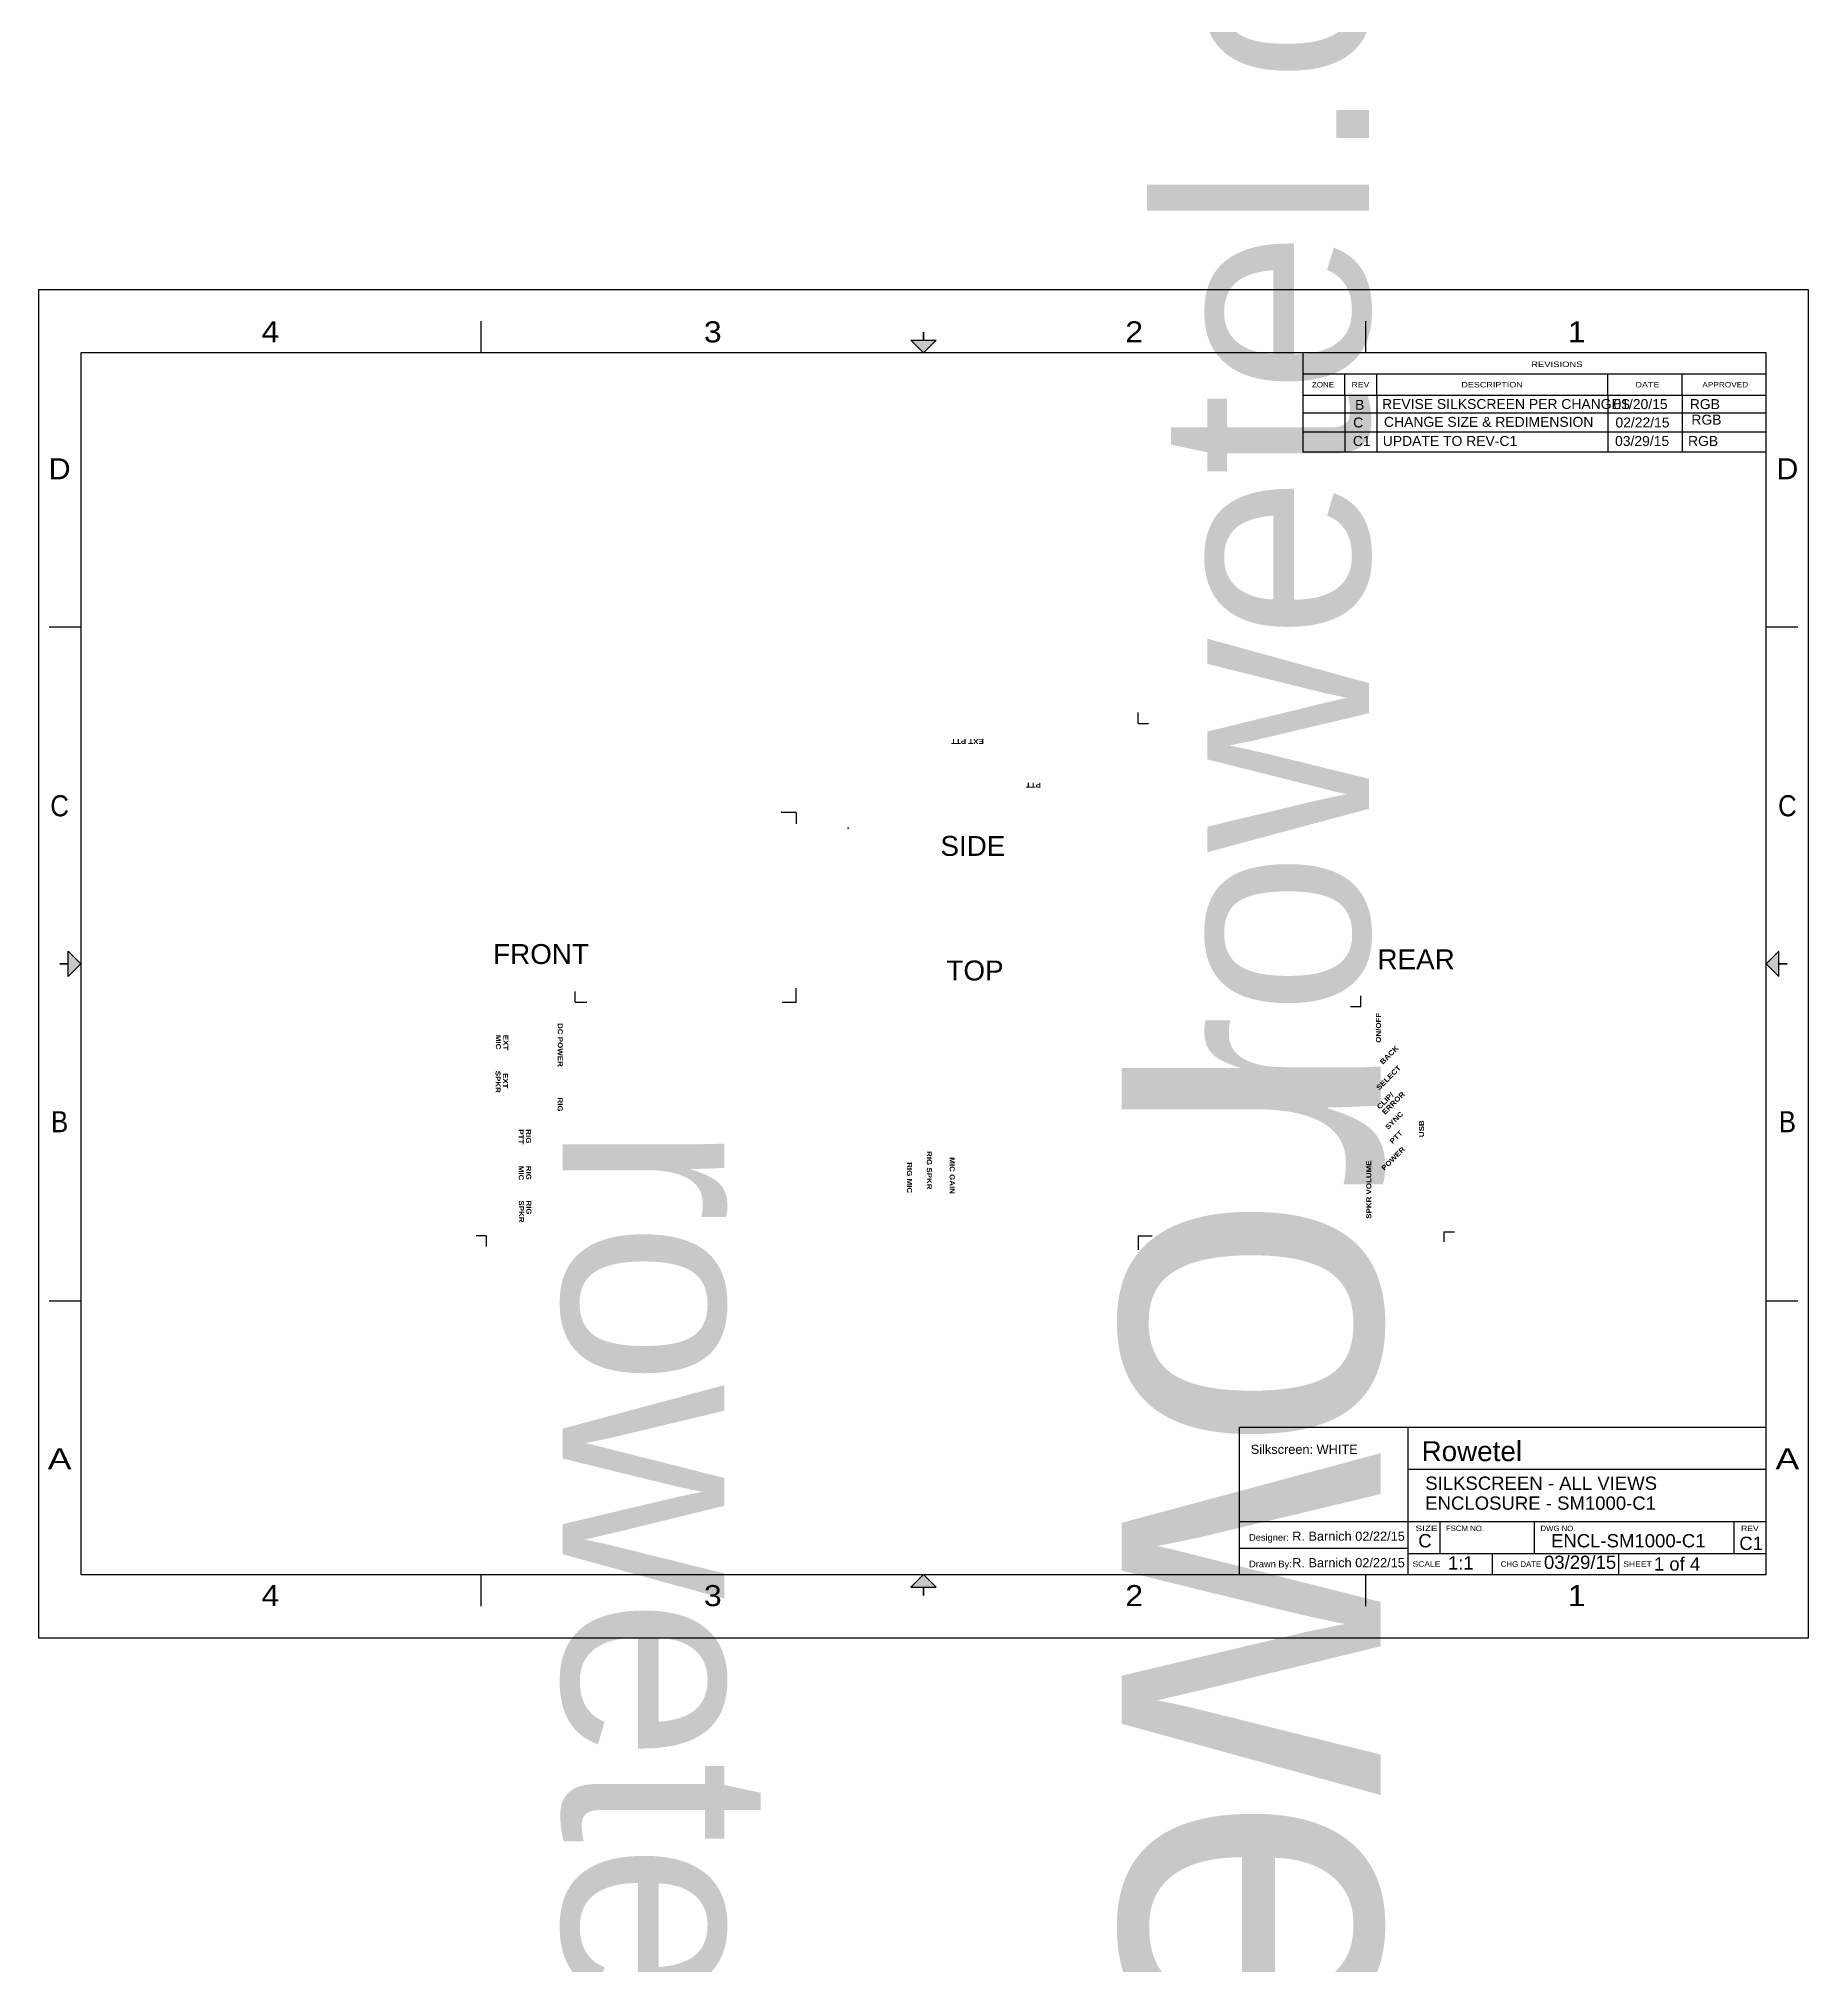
# Model space of a CAD drawing. Extents: x -85 to 448, y -1277 to 1047.
# Drawn here: x -85 to 448, y -115 to 466 of the extents above; entities that cross this region are included whole.
import ezdxf
from ezdxf.enums import TextEntityAlignment as Align

# ---------------------------------------------------------------- set-up
doc = ezdxf.new("R2010")
doc.units = 0
doc.linetypes.add('HIDDEN', pattern=[9.525, 6.35, -3.175])
doc.layers.add('SS-ALL', color=134, linetype='Continuous')
doc.styles.add('ARIAL', font='arial.ttf')
doc.styles.add('ARIALBLACK', font='')
doc.styles.add('ARIALBLACKB', font='ariblk.ttf')
doc.styles.get('ARIALBLACK').set_extended_font_data('Arial Black')

# ---------------------------------------------------------------- blocks, each defined once
blk = doc.blocks.new('CROSS')
at = {"layer": 'SS-ALL', "color": 0, "linetype": 'Continuous'}
for p, q in [((-12.7, 0), (12.7, 0)), ((12.7, 0), (-12.7, 0)), ((0, -12.7), (0, 12.7)), ((0, 12.7), (0, -12.7))]:
    blk.add_line(p, q, dxfattribs=at)
blk = doc.blocks.new('ANSI-C')
for points in [[(262.89, 391.16), (270.51, 391.16), (266.7, 387.35)], [(8.89, 199.39), (8.89, 207.01), (12.7, 203.2)], [(524.51, 199.39), (524.51, 207.01), (520.7, 203.2)], [(262.89, 15.24), (270.51, 15.24), (266.7, 19.05)]]:
    blk.add_hatch(color=7).paths.add_polyline_path(points)
for p, q in [((0, 406.4), (0, 0)), ((533.4, 406.4), (0, 406.4)), ((533.4, 0), (533.4, 406.4)), ((133.35, 387.35), (133.35, 396.875)), ((400.05, 387.35), (400.05, 396.875)), ((12.7, 387.35), (12.7, 19.05)), ((520.7, 387.35), (12.7, 387.35)), ((381, 387.35), (381, 360.74858)), ((520.7, 19.05), (520.7, 387.35)), ((381, 381), (520.7, 381)), ((393.7, 374.65), (393.7, 381)), ((403.352, 374.65), (403.352, 381)), ((472.948, 374.65), (472.948, 381)), ((495.3, 374.65), (495.3, 381)), ((381, 374.65), (520.7, 374.65)), ((3.175, 304.8), (12.7, 304.8)), ((520.7, 304.8), (530.225, 304.8)), ((3.175, 101.6), (12.7, 101.6)), ((520.7, 101.6), (530.225, 101.6)), ((361.95, 63.5), (520.7, 63.5)), ((361.95, 19.05), (361.95, 63.5)), ((412.75, 19.05), (412.75, 63.5)), ((412.75, 50.8), (520.7, 50.8)), ((361.95, 35.052), (520.7, 35.052)), ((422.402, 25.4), (422.402, 35.052)), ((450.85, 25.4), (450.85, 35.052)), ((511.048, 25.4), (511.048, 35.052)), ((361.95, 27.051), (412.75, 27.051)), ((412.75, 25.4), (520.7, 25.4)), ((438.15, 19.05), (438.15, 25.4)), ((476.25, 19.05), (476.25, 25.4)), ((12.7, 19.05), (520.7, 19.05)), ((133.35, 9.525), (133.35, 19.05)), ((400.05, 9.525), (400.05, 19.05)), ((0, 0), (533.4, 0))]:
    blk.add_line(p, q)
for points in [[(262.89, 391.16), (270.51, 391.16), (266.7, 387.35)], [(8.89, 199.39), (8.89, 207.01), (12.7, 203.2)], [(524.51, 199.39), (524.51, 207.01), (520.7, 203.2)], [(262.89, 15.24), (270.51, 15.24), (266.7, 19.05)]]:
    blk.add_lwpolyline(points, close=True)
for points in [[(266.7, 393.7, 0.508, 0.508, 0), (266.7, 391.16, 0.508, 0.508, 0)], [(6.35, 203.2, 0.508, 0.508, 0), (8.89, 203.2, 0.508, 0.508, 0)], [(527.05, 203.2, 0.508, 0.508, 0), (524.51, 203.2, 0.508, 0.508, 0)], [(266.7, 12.7, 0.508, 0.508, 0), (266.7, 15.24, 0.508, 0.508, 0)]]:
    blk.add_lwpolyline(points, format="xyseb")
at = {"style": 'ARIAL'}
for s, width, p in [('4', 1.084091, (69.85, 393.7)), ('3', 1.084091, (203.2, 393.7)), ('2', 1.084091, (330.2, 393.7)), ('1', 1.084091, (463.55, 393.7)), ('D', 1.031635, (6.35, 352.425)), ('D', 1.031635, (527.05, 352.425)), ('C', 0.876184, (6.35, 250.825)), ('C', 0.876184, (527.05, 250.825)), ('B', 0.876184, (6.35, 155.575)), ('B', 0.876184, (527.05, 155.575)), ('A', 1.206819, (6.35, 53.975)), ('A', 1.206819, (527.05, 53.975)), ('4', 1.084091, (69.85, 12.7)), ('3', 1.084091, (203.2, 12.7)), ('2', 1.084091, (330.2, 12.7)), ('1', 1.084091, (463.55, 12.7))]:
    blk.add_text(s, height=6.35, dxfattribs=dict(at, width=width)).set_placement(p, align=Align.MIDDLE_CENTER)
for s, width, p in [('REVISIONS', 1.232661, (449.83908, 383.0955)), ('ZONE', 1.044268, (383.76098, 376.94362)), ('REV', 1.12213, (395.73454, 376.94362)), ('DESCRIPTION', 1.174583, (428.8028, 376.94362)), ('DATE', 1.173604, (481.27158, 376.94362)), ('APPROVED', 1.077245, (501.43156, 376.94362)), ('SIZE', 1.292149, (414.98266, 32.15386)), ('FSCM NO.', 1.018009, (424.15206, 32.15386)), ('DWG NO.', 1.013542, (452.6534, 32.15386)), ('REV', 1.12213, (513.0927, 32.15386)), ('SCALE', 1.110441, (414.07842, 21.3995)), ('SHEET', 1.118206, (477.59112, 21.3995))]:
    blk.add_text(s, height=1.651, dxfattribs=dict(at, width=width)).set_placement(p)

msp = doc.modelspace()

# ---------------------------------------------------------------- linework, layer by layer
at = {"layer": 'SS-ALL', "linetype": 'Continuous'}
for p, q in [((308.59, 358.35), (308.59, 341.12)), ((318.24, 358.35), (318.24, 341.12)), ((387.84, 358.35), (387.84, 341.12)), ((410.19, 358.35), (410.19, 341.12)), ((435.54, 352.92), (295.84, 352.92)), ((435.54, 347.12), (295.84, 347.12)), ((295.89, 344.45), (295.89, 341.11)), ((425.54, 341.12), (295.89, 341.12)), ((435.54, 341.12), (425.54, 341.12)), ((246.25, 259.33), (246.25, 262.62)), ((246.25, 259.33), (249.45, 259.33)), ((143.19, 232.49), (138.72, 232.49)), ((143.19, 232.49), (143.19, 229.05)), ((76.59, 175.27), (76.59, 178.57)), ((76.59, 175.27), (80.12, 175.27)), ((143.21, 175.26), (138.95, 175.26)), ((143.21, 175.26), (143.21, 179.55)), ((313.44, 173.87), (313.44, 177.19)), ((313.44, 173.87), (310.29, 173.87)), ((49.77, 104.87), (46.73, 104.87)), ((49.77, 104.87), (49.77, 101.63)), ((246.28, 104.86), (250.52, 104.86)), ((246.28, 104.86), (246.28, 100.62)), ((338.44, 106.08), (341.65, 106.08)), ((338.44, 106.08), (338.44, 103.02))]:
    msp.add_line(p, q, dxfattribs=at)

# ---------------------------------------------------------------- block references
msp.add_blockref('ANSI-C', (-85.11, -16.3), dxfattribs=at)
at = {"layer": 'SS-ALL', "linetype": 'Continuous', "xscale": 0.00984251968503937, "yscale": 0.00984251968503937}
msp.add_blockref('CROSS', (158.9, 227.77), dxfattribs=at)

# ---------------------------------------------------------------- texts
at = {"layer": 'SS-ALL', "linetype": 'Continuous', "style": 'ARIAL'}
for s, height, p in [('B', 3, (311.65, 353.9)), ('REVISE SILKSCREEN PER CHANGES', 3, (319.79, 354.15)), ('01/20/15', 3, (389.54, 354.12)), ('RGB', 3, (412.54, 354.12)), ('C', 3, (311.09, 348.57)), ('CHANGE SIZE & REDIMENSION', 3, (320.38, 348.76)), ('02/22/15', 3, (390.12, 348.57)), ('RGB', 3, (413.01, 349.43)), ('C1', 3, (311, 343)), ('UPDATE TO REV-C1', 3, (320, 343)), ('03/29/15', 3, (390, 343)), ('RGB', 3, (412, 343)), ('SIDE', 6, (186.69, 219.42)), ('FRONT', 6, (51.9, 186.82)), ('TOP', 6, (188.51, 181.86)), ('REAR', 6, (318.4, 185.24)), ('Silkscreen: WHITE', 2.75, (280.21, 39.13)), ('Rowetel', 6, (331.7, 36.95)), ('SILKSCREEN - ALL VIEWS', 4, (332.8, 28.29)), ('ENCLOSURE - SM1000-C1', 4, (332.8, 22.29)), ('Designer:', 2, (279.7, 12.95)), ('R. Barnich 02/22/15', 2.75, (292.7, 12.95)), ('C', 4, (330.7, 10.95)), ('ENCL-SM1000-C1', 4, (370.7, 10.95)), ('C1', 4, (427.46, 10.16)), ('Drawn By:', 2, (279.7, 4.95)), ('R. Barnich 02/22/15', 2.75, (292.7, 4.95)), ('1:1', 4, (339.63, 4.27)), ('CHG DATE', 1.7, (355.53, 5.04)), ('03/29/15', 4, (368.59, 4.45)), ('1 of 4', 4, (401.7, 3.95))]:
    msp.add_text(s, height=height, dxfattribs=at).set_placement(p)
at = {"layer": 'SS-ALL', "linetype": 'HIDDEN'}
for s, rotation, style, p in [('EXT PTT', 180, 'ARIALBLACK', (199.77, 254.68)), ('PTT', 180, 'ARIALBLACK', (216.97, 241.51)), ('DC POWER', 270, 'ARIALBLACK', (71.38, 169.01)), ('ON/OFF', 90, 'ARIALBLACK', (319.45, 163.08)), ('MIC', 270, 'ARIALBLACK', (52.71, 165.48)), ('EXT', 270, 'ARIALBLACK', (54.96, 165.48)), ('BACK', 45, 'ARIALBLACKB', (320.02, 156.42)), ('SPKR', 270, 'ARIALBLACK', (52.61, 154.63)), (' EXT', 270, 'ARIALBLACK', (54.86, 154.63)), ('SELECT', 45, 'ARIALBLACK', (318.93, 148.67)), ('RIG', 270, 'ARIALBLACK', (71.35, 146.58)), ('CLIP/', 45, 'ARIALBLACK', (319.1, 142.9)), ('ERROR', 45, 'ARIALBLACK', (320.69, 141.31)), ('SYNC', 45, 'ARIALBLACK', (321.62, 136.76)), ('USB', 90, 'ARIALBLACK', (332.43, 134.62)), ('PTT', 270, 'ARIALBLACK', (59.56, 137)), ('RIG', 270, 'ARIALBLACK', (61.81, 137)), ('PTT', 45, 'ARIALBLACK', (322.97, 132.48)), ('POWER', 45, 'ARIALBLACK', (320.46, 124.42)), ('MIC', 270, 'ARIALBLACK', (59.6, 125.99)), ('RIG', 270, 'ARIALBLACK', (61.85, 125.99)), ('SPKR VOLUME', 90, 'ARIALBLACK', (316.54, 110.01)), ('SPKR', 270, 'ARIALBLACK', (59.66, 115.54)), ('RIG', 270, 'ARIALBLACK', (61.91, 115.54))]:
    msp.add_text(s, height=1.5, rotation=rotation, dxfattribs=dict(at, style=style)).set_placement(p)
at = {"layer": 'SS-ALL', "linetype": 'Continuous', "style": 'ARIALBLACK'}
for s, p in [('RIG SPKR', (182.6, 130.42)), ('MIC GAIN', (189.49, 128.55)), ('RIG MIC', (176.63, 127.07))]:
    msp.add_text(s, height=1.5, rotation=270, dxfattribs=at).set_placement(p)
at = {"layer": 'SS-ALL', "linetype": 'HIDDEN', "char_height": 2, "attachment_point": 7, "style": 'ARIAL'}
for s, insert, rotation in [('\\C256;\\H63.5;\\fArial|b0|i0;rowetel.com \\fArial Black|b0|i0; SM1000', (316.77, 141.77), 90), ('\\C256;\\H63.5;\\fArial|b0|i0;rowetel.com\\fArial Black|b0|i0;  SM1000', (71.94, 138.6), 270)]:
    msp.add_mtext(s, dxfattribs=dict(at, insert=insert, rotation=rotation))
at = {"layer": 'SS-ALL', "linetype": 'Continuous', "insert": (239.86, 165.32), "char_height": 2, "attachment_point": 7, "rotation": 270, "style": 'ARIAL'}
msp.add_mtext('\\C256;\\H101.6;\\fArial|b0|i0;rowetel.com  \\fArial Black|b0|i0;SM1000', dxfattribs=at)

doc.saveas('drawing.dxf')
